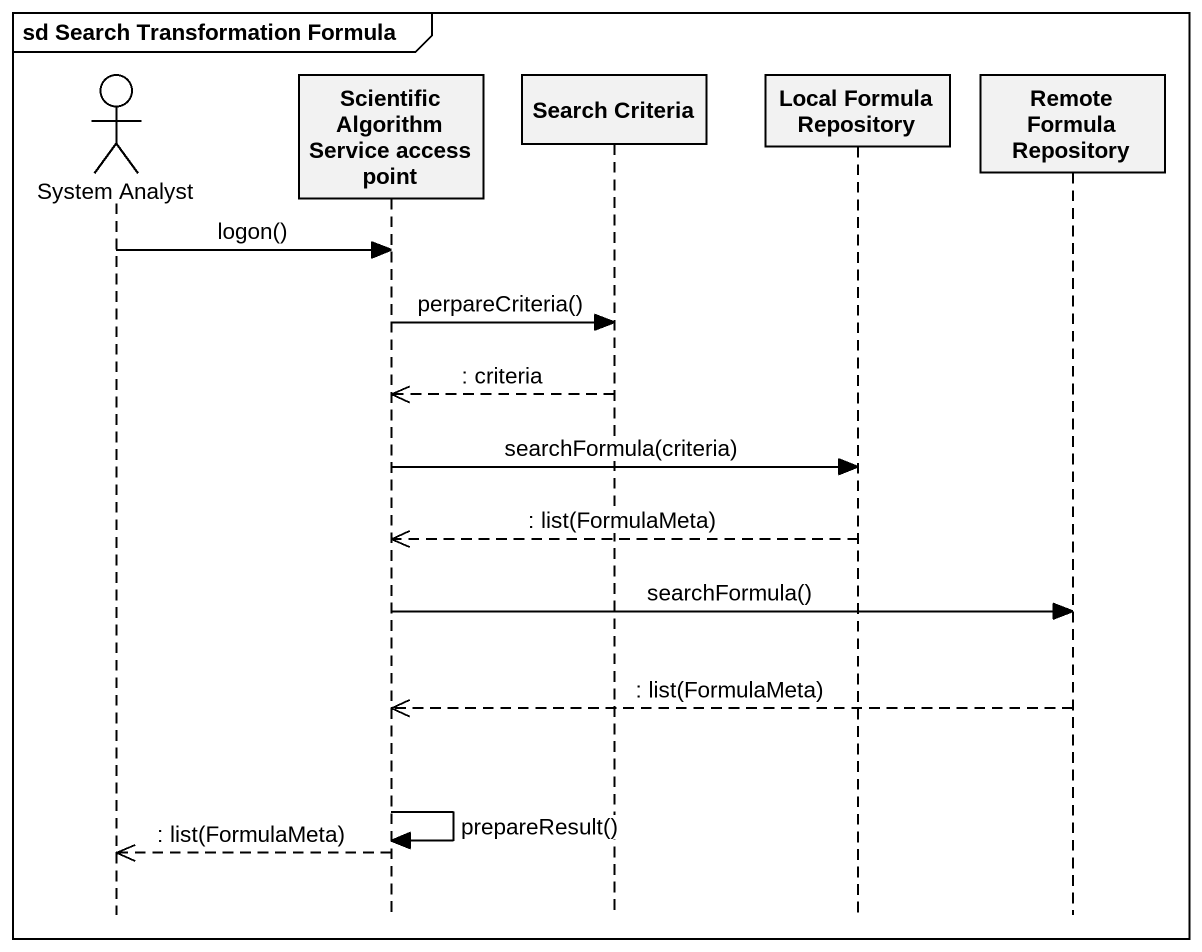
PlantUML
@startuml
mainframe sd Search Transformation Formula
hide footbox
actor "System Analyst" as System_Analyst
participant "Scientific Algorithm Service access point" as Scientific_Algorithm
participant "Search Criteria" as Search_Criteria
participant "Local Formula Repository" as Local_Formula_Repository
participant "Remote Formula Repository" as Remote_Formula_Repository

System_Analyst -> Scientific_Algorithm : logon()
Scientific_Algorithm -> Search_Criteria : perpareCriteria()
Search_Criteria -->> Scientific_Algorithm : : criteria
Scientific_Algorithm -> Local_Formula_Repository : searchFormula(criteria)
Local_Formula_Repository -->> Scientific_Algorithm : : list(FormulaMeta)
Scientific_Algorithm -> Remote_Formula_Repository : searchFormula()
Remote_Formula_Repository -->> Scientific_Algorithm : : list(FormulaMeta)
Scientific_Algorithm -> Scientific_Algorithm : prepareResult()
Scientific_Algorithm -->> System_Analyst : : list(FormulaMeta)
@enduml
